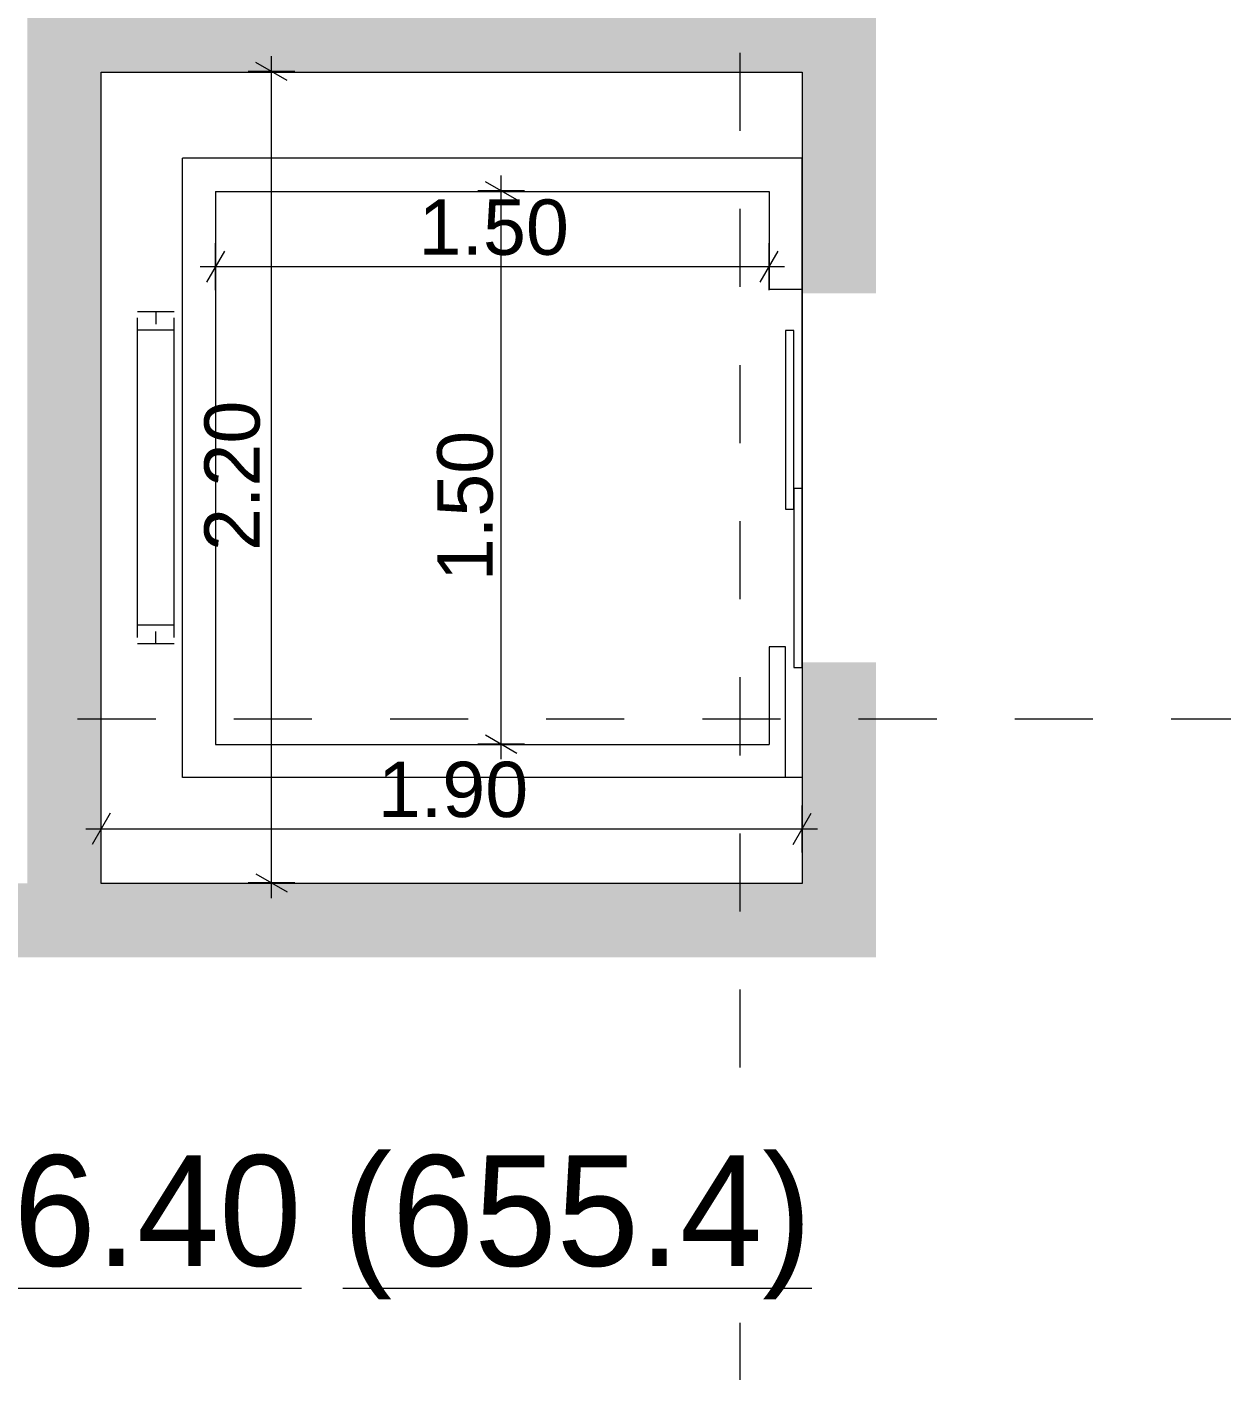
# Model space of a CAD drawing. Header units: millimetres. Extents: x 475206255 to 476720147, y 4620882299 to 4621447368.
# Drawn here: x 475243232 to 475246469, y 4621103601 to 4621107298 of the extents above; entities that cross this region are included whole.
import ezdxf

# ---------------------------------------------------------------- set-up
doc = ezdxf.new("R2010")
doc.units = ezdxf.units.MM
doc.header["$MEASUREMENT"] = 0
doc.set_wipeout_variables(frame=1)
doc.linetypes.add('Dashed', pattern=[423.333333, 211.666667, -211.666667])
doc.linetypes.add('Wipeout_Contour', pattern=[1000, 0, -1000])
for name, color, linetype, lineweight in [('G-Anno-Nplt_Pen_No__7', 7, 'Continuous', 0), ('New_._Pen_No__1', 1, 'Continuous', 0), ('New_2D Drafting - General_Pen_No__250_Pen_No__7_Pen_No__154', 154, 'Continuous', 0), ('New_R03_Nakveti_Pen_No__250', 7, 'Continuous', 0), ('New_R03_Nakveti_Pen_No__4', 7, 'Continuous', 0), ('New_shenobebi_Pen_No__1', 1, 'Continuous', 0), ('New_shenobebi_Pen_No__7', 7, 'Continuous', 0), ('zoma_Pen_No__142', 142, 'Continuous', 0)]:
    doc.layers.add(name, color=color, linetype=linetype, lineweight=lineweight)
doc.layers.add('zoma', color=7, linetype='Continuous')
doc.styles.add('GENERATED_STYLE_2', font='arial.ttf')
doc.styles.add('GENERATED_STYLE_6', font='avaza.ttf')
doc.dimstyles.new('GENERATED_STYLE__3', dxfattribs={"dimtxt": 200, "dimasz": 64.421331, "dimexe": 0.18, "dimexo": 3, "dimgap": 0, "dimtad": 1, "dimtih": 1, "dimtoh": 1, "dimlfac": 0.001, "dimzin": 0, "dimdsep": 46, "dimtxsty": 'GENERATED_STYLE_2', "dimblk": 'ARROWHEAD_2', "dimblk1": 'ARROWHEAD_2', "dimblk2": 'ARROWHEAD_2', "dimcen": 0.09, "dimclrd": 142, "dimclre": 142, "dimclrt": 142, "dimadec": 0, "dimazin": 0, "dimtfac": 1, "dimtdec": 4, "dimtmove": 0, "dimatfit": 3, "dimfxl": 1, "dimtolj": 1, "dimtzin": 0, "dimarcsym": 0})
doc.dimstyles.new('GENERATED_STYLE__5', dxfattribs={"dimtxt": 150, "dimasz": 64.421331, "dimexe": 0.18, "dimexo": 3, "dimgap": 0, "dimtad": 1, "dimtih": 1, "dimtoh": 1, "dimlfac": 0.001, "dimzin": 0, "dimdsep": 46, "dimtxsty": 'GENERATED_STYLE_2', "dimblk": 'ARROWHEAD_2', "dimblk1": 'ARROWHEAD_2', "dimblk2": 'ARROWHEAD_2', "dimcen": 0.09, "dimclrd": 142, "dimclre": 142, "dimclrt": 142, "dimadec": 0, "dimazin": 0, "dimtfac": 1, "dimtdec": 4, "dimtmove": 0, "dimatfit": 3, "dimfxl": 1, "dimtolj": 1, "dimtzin": 0, "dimarcsym": 0})
doc.dimstyles.new('GENERATED_STYLE__6', dxfattribs={"dimtxt": 150, "dimasz": 64.421331, "dimexe": 0.18, "dimexo": 3, "dimgap": 0, "dimtad": 1, "dimlfac": 0.001, "dimzin": 0, "dimdsep": 46, "dimtxsty": 'GENERATED_STYLE_2', "dimblk": 'ARROWHEAD_2', "dimblk1": 'ARROWHEAD_2', "dimblk2": 'ARROWHEAD_2', "dimcen": 0.09, "dimclrd": 142, "dimclre": 142, "dimclrt": 142, "dimadec": 0, "dimazin": 0, "dimtfac": 1, "dimtdec": 4, "dimtmove": 2, "dimatfit": 3, "dimfxl": 1, "dimtolj": 1, "dimtzin": 0, "dimarcsym": 0})
doc.dimstyles.new('GENERATED_STYLE__7', dxfattribs={"dimtxt": 150, "dimasz": 64.421331, "dimexe": 0.18, "dimexo": 3, "dimgap": 0, "dimtad": 1, "dimlfac": 0.001, "dimzin": 0, "dimdsep": 46, "dimtxsty": 'GENERATED_STYLE_2', "dimblk": 'ARROWHEAD_2', "dimblk1": 'ARROWHEAD_2', "dimblk2": 'ARROWHEAD_2', "dimcen": 0.09, "dimclrd": 142, "dimclre": 142, "dimclrt": 142, "dimadec": 0, "dimazin": 0, "dimtfac": 1, "dimtdec": 4, "dimtmove": 0, "dimatfit": 3, "dimfxl": 1, "dimtolj": 1, "dimtzin": 0, "dimarcsym": 0})
doc.dimstyles.new('GENERATED_STYLE__9', dxfattribs={"dimtxt": 200, "dimasz": 64.421331, "dimexe": 0.18, "dimexo": 3, "dimgap": 0, "dimtad": 1, "dimlfac": 0.001, "dimzin": 0, "dimdsep": 46, "dimtxsty": 'GENERATED_STYLE_2', "dimblk": 'ARROWHEAD_2', "dimblk1": 'ARROWHEAD_2', "dimblk2": 'ARROWHEAD_2', "dimcen": 0.09, "dimclrd": 142, "dimclre": 142, "dimclrt": 142, "dimadec": 0, "dimazin": 0, "dimtfac": 1, "dimtdec": 4, "dimtmove": 0, "dimatfit": 3, "dimfxl": 1, "dimtolj": 1, "dimtzin": 0, "dimarcsym": 0})

# ---------------------------------------------------------------- blocks, each defined once
blk = doc.blocks.new('*D183', base_point=(475826095.8, 4621095193.2))
at = {"layer": 'zoma_Pen_No__142', "color": 142, "linetype": 'Continuous', "lineweight": 0, "transparency": 16777216}
for p, q in [((475243456.4, 4621105166.7), (475243407.4, 4621105081.9)), ((475243431.9, 4621105060.7), (475243431.9, 4621105187.9)), ((475245307.4, 4621105081.9), (475245356.4, 4621105166.7)), ((475245331.9, 4621105060.7), (475245331.9, 4621105187.9)), ((475243390.5, 4621105124.3), (475243431.9, 4621105124.3)), ((475243431.9, 4621105124.3), (475245331.9, 4621105124.3)), ((475245331.9, 4621105124.3), (475245373.4, 4621105124.3))]:
    blk.add_line(p, q, dxfattribs=at)
at = {"layer": 'zoma_Pen_No__142', "color": 142, "lineweight": 0, "transparency": 16777216, "insert": (475244181.7, 4621105154.3), "char_height": 150, "attachment_point": 7, "style": 'GENERATED_STYLE_2'}
blk.add_mtext('\\A1;{\\pql;\\fArial|b0|i0|c204|p0;\\W1.000000;1.90}', dxfattribs=at)
blk = doc.blocks.new('ARROWHEAD_2')
at = {"color": 0, "linetype": 'Continuous', "lineweight": 0}
for p, q in [((-0.378, -0.655), (0.378, 0.655)), ((0, 0), (-1, 0))]:
    blk.add_line(p, q, dxfattribs=at)
blk = doc.blocks.new('*D184', base_point=(475826095.8, 4621095193.2))
at = {"layer": 'zoma_Pen_No__142', "color": 142, "linetype": 'Continuous', "lineweight": 0, "transparency": 16777216}
for p, q in [((475244516.1, 4621106854.5), (475244516.1, 4621106896)), ((475244579.6, 4621106854.5), (475244452.5, 4621106854.5)), ((475244558.4, 4621106830.1), (475244473.7, 4621106879)), ((475244516.1, 4621105354.5), (475244516.1, 4621106854.5)), ((475244473.7, 4621105379), (475244558.4, 4621105330.1)), ((475244579.6, 4621105354.5), (475244452.5, 4621105354.5)), ((475244516.1, 4621105313.1), (475244516.1, 4621105354.5))]:
    blk.add_line(p, q, dxfattribs=at)
at = {"layer": 'zoma_Pen_No__142', "color": 142, "lineweight": 0, "transparency": 16777216, "insert": (475244495.1, 4621105795.9), "char_height": 150, "attachment_point": 7, "rotation": 90, "style": 'GENERATED_STYLE_2'}
blk.add_mtext('\\A1;{\\pql;\\fArial|b0|i0|c204|p0;\\W1.000000;1.50}', dxfattribs=at)
blk = doc.blocks.new('*D185', base_point=(475826095.8, 4621095193.2))
at = {"layer": 'zoma_Pen_No__142', "color": 142, "linetype": 'Continuous', "lineweight": 0, "transparency": 16777216}
for p, q in [((475243742.2, 4621106585.2), (475243742.2, 4621106712.4)), ((475245242.2, 4621106585.2), (475245242.2, 4621106712.4)), ((475243766.7, 4621106691.2), (475243717.8, 4621106606.4)), ((475245217.8, 4621106606.4), (475245266.7, 4621106691.2)), ((475243700.8, 4621106648.8), (475243742.2, 4621106648.8)), ((475243742.2, 4621106648.8), (475245242.2, 4621106648.8)), ((475245242.2, 4621106648.8), (475245283.7, 4621106648.8))]:
    blk.add_line(p, q, dxfattribs=at)
at = {"layer": 'zoma_Pen_No__142', "color": 142, "lineweight": 0, "transparency": 16777216, "insert": (475244292, 4621106678.8), "char_height": 150, "attachment_point": 7, "style": 'GENERATED_STYLE_2'}
blk.add_mtext('\\A1;{\\pql;\\fArial|b0|i0|c204|p0;\\W1.000000;1.50}', dxfattribs=at)
blk = doc.blocks.new('*D186', base_point=(475826095.8, 4621095193.2))
at = {"layer": 'zoma_Pen_No__142', "color": 142, "linetype": 'Continuous', "lineweight": 0, "transparency": 16777216}
for p, q in [((475243936.2, 4621107153.5), (475243851.5, 4621107202.4)), ((475243893.9, 4621107177.9), (475243893.9, 4621107219.4)), ((475243957.4, 4621107177.9), (475243830.3, 4621107177.9)), ((475243893.9, 4621104977.9), (475243893.9, 4621107177.9)), ((475243957.4, 4621104977.9), (475243830.3, 4621104977.9)), ((475243851.5, 4621105002.4), (475243936.2, 4621104953.5)), ((475243893.9, 4621104936.5), (475243893.9, 4621104977.9))]:
    blk.add_line(p, q, dxfattribs=at)
at = {"layer": 'zoma_Pen_No__142', "color": 142, "lineweight": 0, "transparency": 16777216, "insert": (475243863.9, 4621105877.7), "char_height": 150, "attachment_point": 7, "rotation": 90, "style": 'GENERATED_STYLE_2'}
blk.add_mtext('\\A1;{\\pql;\\fArial|b0|i0|c204|p0;\\W1.000000;2.20}', dxfattribs=at)
blk = doc.blocks.new('*D203', base_point=(475826095.8, 4621095193.2))
at = {"layer": 'zoma_Pen_No__142', "color": 142, "linetype": 'Continuous', "lineweight": 0, "transparency": 16777216}
for p, q in [((475299428.3, 4621110216.4), (475299428.3, 4621110257.9)), ((475299491.9, 4621110216.4), (475299364.8, 4621110216.4)), ((475299470.7, 4621110192), (475299386, 4621110240.9)), ((475299428.3, 4621095016.4), (475299428.3, 4621110216.4)), ((475299386, 4621095040.9), (475299470.7, 4621094992)), ((475299491.9, 4621095016.4), (475299364.8, 4621095016.4)), ((475299428.3, 4621094975), (475299428.3, 4621095016.4))]:
    blk.add_line(p, q, dxfattribs=at)
at = {"layer": 'zoma_Pen_No__142', "color": 142, "lineweight": 0, "transparency": 16777216, "insert": (475299388.3, 4621102273.2), "char_height": 200, "attachment_point": 7, "rotation": 90, "style": 'GENERATED_STYLE_2'}
blk.add_mtext('\\A1;{\\pql;\\fArial|b0|i0|c204|p0;\\W1.000000;15.20}', dxfattribs=at)
blk = doc.blocks.new('*D211', base_point=(475826095.8, 4621095193.2))
at = {"layer": 'zoma_Pen_No__142', "color": 142, "linetype": 'Continuous', "lineweight": 0, "transparency": 16777216}
for p, q in [((475298702.8, 4621109816.4), (475298575.6, 4621109816.4)), ((475298596.8, 4621109840.9), (475298681.6, 4621109792)), ((475298639.2, 4621105566), (475298639.2, 4621109816.4)), ((475298702.8, 4621105566), (475298575.6, 4621105566)), ((475298596.8, 4621105590.4), (475298681.6, 4621105541.5))]:
    blk.add_line(p, q, dxfattribs=at)
at = {"layer": 'zoma_Pen_No__142', "color": 142, "lineweight": 0, "transparency": 16777216, "char_height": 200, "attachment_point": 7, "rotation": 90, "style": 'GENERATED_STYLE_2'}
for s, insert in [('\\A1;{\\pql;\\fArial|b0|i0|c204|p0;\\W1.000000;0.40}', (475298599.2, 4621109258.1)), ('\\A1;{\\pql;\\fArial|b0|i0|c204|p0;\\W1.000000;4.25}', (475298599.2, 4621107424.3))]:
    blk.add_mtext(s, dxfattribs=dict(at, insert=insert))
blk = doc.blocks.new('*D1276', base_point=(475826095.8, 4621095193.2))
at = {"layer": 'zoma_Pen_No__142', "color": 142, "linetype": 'Continuous', "lineweight": 0, "transparency": 16777216}
for p, q in [((475240519.4, 4621111169.1), (475240519.4, 4621111296.2)), ((475247019.4, 4621111169.1), (475247019.4, 4621111296.2)), ((475240543.8, 4621111275), (475240494.9, 4621111190.3)), ((475247043.8, 4621111275), (475246994.9, 4621111190.3)), ((475240519.4, 4621111232.6), (475247019.4, 4621111232.6))]:
    blk.add_line(p, q, dxfattribs=at)
at = {"layer": 'zoma_Pen_No__142', "color": 142, "lineweight": 0, "transparency": 16777216, "char_height": 200, "attachment_point": 7, "style": 'GENERATED_STYLE_2'}
for s, insert in [('\\A1;{\\pql;\\fArial|b0|i0|c204|p0;\\W1.000000;6.50}', (475243502.4, 4621111272.6)), ('\\A1;{\\pql;\\fArial|b0|i0|c204|p0;\\W1.000000;0.40}', (475246461, 4621111272.6))]:
    blk.add_mtext(s, dxfattribs=dict(at, insert=insert))
blk = doc.blocks.new('*D1334', base_point=(475826095.8, 4621095193.2))
at = {"layer": 'zoma_Pen_No__142', "color": 142, "linetype": 'Continuous', "lineweight": 0, "transparency": 16777216}
for p, q in [((475240543.8, 4621160464.8), (475240494.9, 4621160380)), ((475240519.4, 4621160358.8), (475240519.4, 4621160486)), ((475247043.8, 4621160464.8), (475246994.9, 4621160380)), ((475247019.4, 4621160358.8), (475247019.4, 4621160486)), ((475240519.4, 4621160422.4), (475247019.4, 4621160422.4))]:
    blk.add_line(p, q, dxfattribs=at)
at = {"layer": 'zoma_Pen_No__142', "color": 142, "lineweight": 0, "transparency": 16777216, "char_height": 200, "attachment_point": 7, "style": 'GENERATED_STYLE_2'}
for s, insert in [('\\A1;{\\pql;\\fArial|b0|i0|c204|p0;\\W1.000000;6.50}', (475243502.4, 4621160462.4)), ('\\A1;{\\pql;\\fArial|b0|i0|c204|p0;\\W1.000000;0.40}', (475246461, 4621160462.4))]:
    blk.add_mtext(s, dxfattribs=dict(at, insert=insert))
blk = doc.blocks.new('*D1358', base_point=(475826095.8, 4621095193.2))
at = {"layer": 'zoma_Pen_No__142', "color": 142, "linetype": 'Continuous', "lineweight": 0, "transparency": 16777216}
for p, q in [((475240519.4, 4621141813.9), (475240519.4, 4621141941)), ((475247019.4, 4621141813.9), (475247019.4, 4621141941)), ((475240543.8, 4621141919.8), (475240494.9, 4621141835.1)), ((475247043.8, 4621141919.8), (475246994.9, 4621141835.1)), ((475240519.4, 4621141877.4), (475247019.4, 4621141877.4))]:
    blk.add_line(p, q, dxfattribs=at)
at = {"layer": 'zoma_Pen_No__142', "color": 142, "lineweight": 0, "transparency": 16777216, "char_height": 200, "attachment_point": 7, "style": 'GENERATED_STYLE_2'}
for s, insert in [('\\A1;{\\pql;\\fArial|b0|i0|c204|p0;\\W1.000000;6.50}', (475243502.4, 4621141917.4)), ('\\A1;{\\pql;\\fArial|b0|i0|c204|p0;\\W1.000000;0.40}', (475246461, 4621141917.4))]:
    blk.add_mtext(s, dxfattribs=dict(at, insert=insert))
blk = doc.blocks.new('*D1393', base_point=(475826095.8, 4621095193.2))
at = {"layer": 'zoma_Pen_No__142', "color": 142, "linetype": 'Continuous', "lineweight": 0, "transparency": 16777216}
for p, q in [((475240519.4, 4621209735.5), (475240519.4, 4621209862.6)), ((475247019.4, 4621209735.5), (475247019.4, 4621209862.6)), ((475240543.8, 4621209841.4), (475240494.9, 4621209756.6)), ((475247043.8, 4621209841.4), (475246994.9, 4621209756.6)), ((475240519.4, 4621209799), (475247019.4, 4621209799))]:
    blk.add_line(p, q, dxfattribs=at)
at = {"layer": 'zoma_Pen_No__142', "color": 142, "lineweight": 0, "transparency": 16777216, "char_height": 200, "attachment_point": 7, "style": 'GENERATED_STYLE_2'}
for s, insert in [('\\A1;{\\pql;\\fArial|b0|i0|c204|p0;\\W1.000000;6.50}', (475243502.4, 4621209839)), ('\\A1;{\\pql;\\fArial|b0|i0|c204|p0;\\W1.000000;0.40}', (475246461, 4621209839))]:
    blk.add_mtext(s, dxfattribs=dict(at, insert=insert))
blk = doc.blocks.new('*D1417', base_point=(475826095.8, 4621095193.2))
at = {"layer": 'zoma_Pen_No__142', "color": 142, "linetype": 'Continuous', "lineweight": 0, "transparency": 16777216}
for p, q in [((475240543.8, 4621191296.5), (475240494.9, 4621191211.7)), ((475240519.4, 4621191190.5), (475240519.4, 4621191317.7)), ((475247043.8, 4621191296.5), (475246994.9, 4621191211.7)), ((475247019.4, 4621191190.5), (475247019.4, 4621191317.7)), ((475240519.4, 4621191254.1), (475247019.4, 4621191254.1))]:
    blk.add_line(p, q, dxfattribs=at)
at = {"layer": 'zoma_Pen_No__142', "color": 142, "lineweight": 0, "transparency": 16777216, "char_height": 200, "attachment_point": 7, "style": 'GENERATED_STYLE_2'}
for s, insert in [('\\A1;{\\pql;\\fArial|b0|i0|c204|p0;\\W1.000000;6.50}', (475243502.4, 4621191294.1)), ('\\A1;{\\pql;\\fArial|b0|i0|c204|p0;\\W1.000000;0.40}', (475246461, 4621191294.1))]:
    blk.add_mtext(s, dxfattribs=dict(at, insert=insert))
blk = doc.blocks.new('*D1451', base_point=(475826095.8, 4621095193.2))
at = {"layer": 'zoma_Pen_No__142', "color": 142, "linetype": 'Continuous', "lineweight": 0, "transparency": 16777216}
for p, q in [((475240543.8, 4621259031.2), (475240494.9, 4621258946.4)), ((475240519.4, 4621258925.2), (475240519.4, 4621259052.4)), ((475247043.8, 4621259031.2), (475246994.9, 4621258946.4)), ((475247019.4, 4621258925.2), (475247019.4, 4621259052.4)), ((475240519.4, 4621258988.8), (475247019.4, 4621258988.8))]:
    blk.add_line(p, q, dxfattribs=at)
at = {"layer": 'zoma_Pen_No__142', "color": 142, "lineweight": 0, "transparency": 16777216, "char_height": 200, "attachment_point": 7, "style": 'GENERATED_STYLE_2'}
for s, insert in [('\\A1;{\\pql;\\fArial|b0|i0|c204|p0;\\W1.000000;6.50}', (475243502.4, 4621259028.8)), ('\\A1;{\\pql;\\fArial|b0|i0|c204|p0;\\W1.000000;0.40}', (475246461, 4621259028.8))]:
    blk.add_mtext(s, dxfattribs=dict(at, insert=insert))
blk = doc.blocks.new('*D1475', base_point=(475826095.8, 4621095193.2))
at = {"layer": 'zoma_Pen_No__142', "color": 142, "linetype": 'Continuous', "lineweight": 0, "transparency": 16777216}
for p, q in [((475240519.4, 4621240380.3), (475240519.4, 4621240507.4)), ((475247019.4, 4621240380.3), (475247019.4, 4621240507.4)), ((475240543.8, 4621240486.2), (475240494.9, 4621240401.5)), ((475247043.8, 4621240486.2), (475246994.9, 4621240401.5)), ((475240519.4, 4621240443.8), (475247019.4, 4621240443.8))]:
    blk.add_line(p, q, dxfattribs=at)
at = {"layer": 'zoma_Pen_No__142', "color": 142, "lineweight": 0, "transparency": 16777216, "char_height": 200, "attachment_point": 7, "style": 'GENERATED_STYLE_2'}
for s, insert in [('\\A1;{\\pql;\\fArial|b0|i0|c204|p0;\\W1.000000;6.50}', (475243502.4, 4621240483.8)), ('\\A1;{\\pql;\\fArial|b0|i0|c204|p0;\\W1.000000;0.40}', (475246461, 4621240483.8))]:
    blk.add_mtext(s, dxfattribs=dict(at, insert=insert))

msp = doc.modelspace()

# ---------------------------------------------------------------- hatches: boundary and pattern name
at = {"layer": 'G-Anno-Nplt_Pen_No__7', "linetype": 'Continuous', "lineweight": 0}
msp.add_hatch(color=7, dxfattribs=at).paths.add_polyline_path([(475243231.911, 4621104776.356), (475240331.911, 4621104776.356), (475240331.911, 4621104976.356), (475243231.911, 4621104976.356)])
at = {"layer": 'New_2D Drafting - General_Pen_No__250_Pen_No__7_Pen_No__154', "linetype": 'Continuous', "lineweight": 0}
for points in [[(475243231.911, 4621107376.356), (475243431.911, 4621107376.356), (475245531.911, 4621107376.356), (475245531.911, 4621106576.356), (475245331.911, 4621106576.356), (475245331.911, 4621107176.356), (475243431.911, 4621107176.356), (475243231.911, 4621107176.356)], [(475243231.911, 4621107176.356), (475243431.911, 4621107176.356), (475243431.911, 4621104976.356), (475245331.911, 4621104976.356), (475245331.911, 4621105576.356), (475245531.911, 4621105576.356), (475245531.911, 4621104776.356), (475243231.911, 4621104776.356), (475243231.911, 4621104976.356)]]:
    msp.add_hatch(color=154, dxfattribs=at).paths.add_polyline_path(points)

# ---------------------------------------------------------------- linework, layer by layer
at = {"layer": 'New_R03_Nakveti_Pen_No__250', "color": 7, "linetype": 'Continuous', "lineweight": 0}
for p, q in [((475243630.351, 4621106526.356), (475243530.351, 4621106526.356)), ((475243580.351, 4621106526.356), (475243580.351, 4621106493.023)), ((475243530.351, 4621105643.023), (475243530.351, 4621106509.69)), ((475243630.351, 4621105643.023), (475243630.351, 4621106509.69)), ((475243630.351, 4621106476.356), (475243530.351, 4621106476.356)), ((475243630.351, 4621105676.356), (475243530.351, 4621105676.356)), ((475243580.351, 4621105626.356), (475243580.351, 4621105659.69)), ((475243630.351, 4621105626.356), (475243530.351, 4621105626.356))]:
    msp.add_line(p, q, dxfattribs=at)
at = {"layer": 'New_R03_Nakveti_Pen_No__4', "color": 7, "linetype": 'Continuous', "lineweight": 0}
for p, q in [((475243652.539, 4621105263.286), (475243652.539, 4621106942.658)), ((475245331.911, 4621106942.658), (475243652.539, 4621106942.658)), ((475245331.911, 4621106588.024), (475245331.911, 4621106942.658)), ((475243742.225, 4621106852.972), (475243742.225, 4621105352.972)), ((475243742.225, 4621106852.972), (475245242.225, 4621106852.972)), ((475245242.225, 4621106852.972), (475245242.225, 4621106588.024)), ((475245242.225, 4621106588.024), (475245331.911, 4621106588.024)), ((475245331.911, 4621105617.919), (475245331.911, 4621106588.024)), ((475245287.068, 4621105617.919), (475245242.225, 4621105617.919)), ((475245242.225, 4621105617.919), (475245242.225, 4621105352.972)), ((475245287.068, 4621105263.286), (475245287.068, 4621105617.919)), ((475245331.911, 4621105617.919), (475245331.911, 4621105263.286)), ((475243742.225, 4621105352.972), (475245242.225, 4621105352.972)), ((475245331.911, 4621105263.286), (475243652.539, 4621105263.286))]:
    msp.add_line(p, q, dxfattribs=at)
for points in [[(475245309.489, 4621105990.864), (475245309.489, 4621106475.916), (475245287.068, 4621106475.916), (475245287.068, 4621105990.864)], [(475245331.911, 4621105561.866), (475245331.911, 4621106046.918), (475245309.489, 4621106046.918), (475245309.489, 4621105561.866)]]:
    msp.add_lwpolyline(points, close=True, dxfattribs=at)
at = {"layer": 'New_shenobebi_Pen_No__1', "color": 1, "linetype": 'Dashed', "lineweight": 0}
for points in [[(475245163.898, 4621090507.004), (475245163.898, 4621113800.225)], [(475301576.601, 4621105421.761), (475228405.534, 4621105421.761)]]:
    msp.add_lwpolyline(points, dxfattribs=at)
at = {"layer": 'New_shenobebi_Pen_No__7', "color": 7, "linetype": 'Continuous', "lineweight": 0}
msp.add_lwpolyline([(475243431.911, 4621104976.356), (475243431.911, 4621107176.356), (475245331.911, 4621107176.356), (475245331.911, 4621104976.356)], close=True, dxfattribs=at)

# ---------------------------------------------------------------- dimensions: what is measured, and where the dimension line sits
at = {"layer": 'zoma', "color": 142, "linetype": 'Continuous', "lineweight": 0}
for base, p1, p2, dimstyle, picture, middle in [((475247019.369, 4621258988.783), (475240519.369, 4621024556.839), (475247019.369, 4621024556.839), 'GENERATED_STYLE__3', '*D1451', (475243761.365, 4621259128.783)), ((475247019.369, 4621240443.837), (475240519.369, 4621006027.167), (475247019.369, 4621006027.167), 'GENERATED_STYLE__3', '*D1475', (475243761.365, 4621240583.837)), ((475247019.369, 4621209799.032), (475240519.369, 4621024556.839), (475247019.369, 4621024556.839), 'GENERATED_STYLE__3', '*D1393', (475243761.365, 4621209939.032)), ((475247019.369, 4621191254.086), (475240519.369, 4621006027.167), (475247019.369, 4621006027.167), 'GENERATED_STYLE__3', '*D1417', (475243761.365, 4621191394.086)), ((475247019.369, 4621160422.38), (475240519.369, 4621024556.839), (475247019.369, 4621024556.839), 'GENERATED_STYLE__3', '*D1334', (475243761.365, 4621160562.38)), ((475247019.369, 4621141877.434), (475240519.369, 4621006027.167), (475247019.369, 4621006027.167), 'GENERATED_STYLE__3', '*D1358', (475243761.365, 4621142017.434)), ((475247019.369, 4621111232.645), (475240519.369, 4621024556.839), (475247019.369, 4621024556.839), 'GENERATED_STYLE__3', '*D1276', (475243761.365, 4621111372.645)), ((475245242.225, 4621106648.811), (475243742.225, 4621106852.972), (475245242.225, 4621106852.972), 'GENERATED_STYLE__5', '*D185', (475244486.222, 4621106753.811)), ((475245331.911, 4621105124.287), (475243431.911, 4621105224.272), (475245331.911, 4621105224.272), 'GENERATED_STYLE__5', '*D183', (475244375.908, 4621105229.287))]:
    dim = msp.add_linear_dim(base=base, p1=p1, p2=p2, dimstyle=dimstyle, dxfattribs=at)
    dim.commit()
    dim.dimension.update_dxf_attribs({"geometry": picture, "text_midpoint": middle, "dimtype": 160})
for base, p1, p2, dimstyle, picture, middle in [((475299428.336, 4621110216.431), (475233411.312, 4621095016.431), (475233411.312, 4621110216.431), 'GENERATED_STYLE__9', '*D203', (475299288.336, 4621102608.258)), ((475298639.208, 4621109816.431), (475295601.842, 4621105565.954), (475233411.312, 4621109816.431), 'GENERATED_STYLE__9', '*D211', (475298499.208, 4621107683.189)), ((475243893.852, 4621107177.925), (475243918.883, 4621104977.925), (475244035.69, 4621107177.925), 'GENERATED_STYLE__7', '*D186', (475243788.852, 4621106071.922)), ((475244516.067, 4621106854.54), (475244719.636, 4621105354.54), (475244693.538, 4621106854.54), 'GENERATED_STYLE__6', '*D184', (475244420.067, 4621105990.089))]:
    dim = msp.add_linear_dim(base=base, p1=p1, p2=p2, angle=90, dimstyle=dimstyle, dxfattribs=at)
    dim.commit()
    dim.dimension.update_dxf_attribs({"geometry": picture, "text_midpoint": middle, "dimtype": 160, "text_rotation": 90})

# ---------------------------------------------------------------- next in the draw order: wipeouts: each hides what was drawn before it
at = {"color": 1, "linetype": 'Wipeout_Contour', "lineweight": 0, "ltscale": 23227386179.77291}
msp.add_wipeout([(475242565.272, 4621103785.186), (475245406.272, 4621103785.186), (475245406.272, 4621104321.086), (475242565.272, 4621104321.086)], dxfattribs=at).dxf.layer = 'New_._Pen_No__1'

# ---------------------------------------------------------------- next in the draw order: texts
at = {"layer": 'New_._Pen_No__1', "color": 1, "linetype": 'Continuous', "lineweight": 0, "insert": (475243985.772, 4621104248.422), "char_height": 308.823529, "attachment_point": 2, "style": 'GENERATED_STYLE_6'}
msp.add_mtext('\\A1;{\\pqc;\\fAvaza|b0|i0|c0|p0;\\W1.000000;O\\fArial|b0|i0|c204|p0;\\H1.029412x;\\W1.000000;+\\fAvaza|b0|i0|c0|p0;\\L\\H0.943673x;\\W1.000000;\\L6.40\\fAvaza|b0|i0|c0|p0;\\W1.000000; (655.4)}', dxfattribs=at)

doc.saveas('drawing.dxf')
